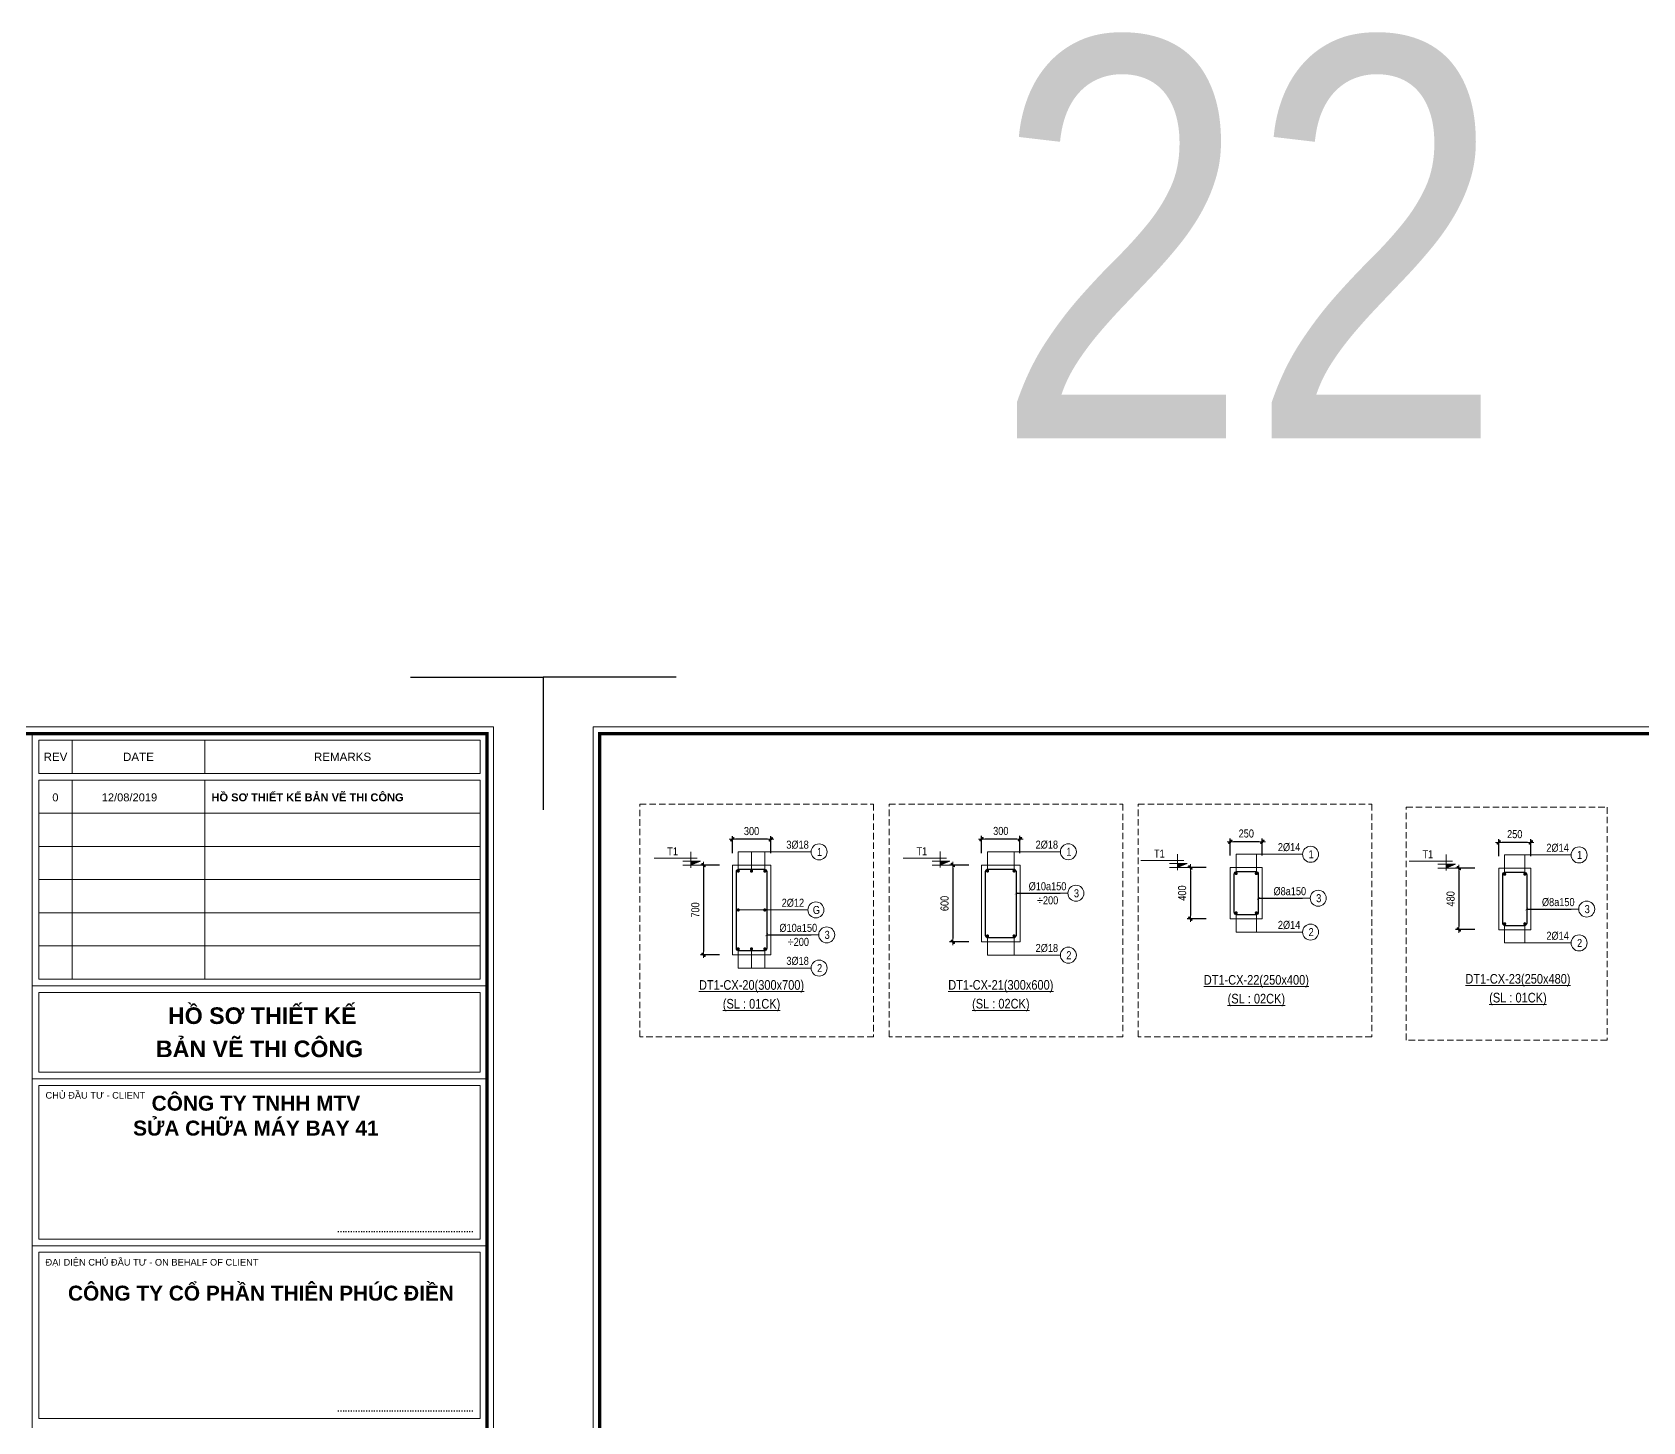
# Model space of a CAD drawing. Header units: millimetres. Extents: x 397144 to 8960116, y 345581 to 674207.
# Drawn here: x 4949661 to 4962242, y 611679 to 622534 of the extents above; entities that cross this region are included whole.
import ezdxf
from ezdxf.enums import TextEntityAlignment as Align

# ---------------------------------------------------------------- set-up
doc = ezdxf.new("R2010")
doc.units = ezdxf.units.MM
doc.header["$PDSIZE"] = -10
doc.linetypes.add('HIDDEN', pattern=[0.375, 0.25, -0.125])
doc.layers.get('0').update_dxf_attribs({"linetype": 'CONTINUOUS'})
doc.layers.get('Defpoints').update_dxf_attribs({"color": 12, "linetype": 'CONTINUOUS'})
for name, color, linetype, lineweight in [('CDAI', 8, 'CONTINUOUS', 30), ('CTHEP', 2, 'CONTINUOUS', 50), ('DBAO', 3, 'CONTINUOUS', 20), ('DGIONG', 4, 'CONTINUOUS', 13), ('KTH', 150, 'CONTINUOUS', 5), ('Net khuat', 8, 'HIDDEN', 13), ('STICK', 1, 'CONTINUOUS', 9), ('TEXT', 7, 'CONTINUOUS', 15)]:
    doc.layers.add(name, color=color, linetype=linetype, lineweight=lineweight)
doc.layers.add('CHG_XX_Khung ten$0$TKTC', color=1, linetype='CONTINUOUS')
doc.layers.add('HATCH', color=7, linetype='CONTINUOUS', lineweight=5, true_color=0x2491ff)
doc.styles.add('CHG_XX_Khung ten$0$A1 BORDER$0$ARIAL', font='arial.ttf')
doc.styles.add('CHG_XX_Khung ten$0$A1 BORDER$0$Title Block DD$0$ARIAL', font='arial.ttf')
doc.styles.add('CHG_XX_Khung ten$0$A1 BORDER$0$Title Block DD$0$Arial - Bold', font='arialbd.ttf', dxfattribs={"height": 2.5})
doc.styles.add('CHG_XX_Khung ten$0$arial', font='arial.ttf')
doc.styles.add('CHG_XX_Khung ten$0$Arial - Bold', font='arialbd.ttf')
doc.styles.add('CHG_XX_Khung ten$0$ArialB', font='arialbd.ttf')
doc.styles.add('Star-HelCon', font='VHELVCN_0.TTF')
doc.styles.add('TTP-HelCon', font='VHELVCN_0.TTF')
doc.styles.add('VNI-HELVE-CONDENSE', font='VHELVCN_0.TTF')
doc.dimstyles.new('kc-25', dxfattribs={"dimtxt": 62.5, "dimasz": 20, "dimexe": 20, "dimexo": 50, "dimgap": 25, "dimtad": 3, "dimdec": 0, "dimzin": 0, "dimdsep": 46, "dimtxsty": 'VNI-HELVE-CONDENSE', "dimblk": 'DIM', "dimcen": 2.5, "dimclrd": 256, "dimclre": 154, "dimclrt": 7, "dimaunit": 1, "dimadec": 0, "dimazin": 0, "dimtfac": 1, "dimtdec": 0, "dimtix": 1, "dimtmove": 0, "dimatfit": 3, "dimldrblk": 'DOT', "dimfxl": 1, "dimtolj": 1, "dimtzin": 0, "dimarcsym": 0})
doc.dimstyles.new('TTP-25', dxfattribs={"dimscale": 25, "dimtxt": 2.5, "dimasz": 1, "dimexe": 1, "dimexo": 1, "dimgap": 0.09, "dimtad": 0, "dimdec": 4, "dimrnd": 5, "dimzin": 9, "dimdsep": 46, "dimtxsty": 'TTP-HelCon', "dimblk": 'Stick1', "dimcen": 0.09, "dimdle": 1.5, "dimclrd": 256, "dimclre": 256, "dimclrt": 7, "dimadec": 0, "dimazin": 0, "dimtfac": 1, "dimtdec": 4, "dimtmove": 0, "dimatfit": 3, "dimldrblk": '_ArchTick1', "dimfxl": 1, "dimtvp": 1, "dimtolj": 1, "dimtzin": 0, "dimarcsym": 0})

# ---------------------------------------------------------------- blocks, each defined once
blk = doc.blocks.new('CHG_XX_Khung ten')
for p, q in [((687, 577), (687, 17)), ((687, 501), (824, 501)), ((687, 473), (824, 473)), ((687, 422.69), (824, 422.69))]:
    blk.add_line(p, q)
at = {"linetype": 'Continuous'}
for p, q in [((699, 575), (699, 565)), ((739, 575), (739, 565)), ((699, 563), (699, 503)), ((739, 563), (739, 503))]:
    blk.add_line(p, q, dxfattribs=at)
blk.add_lwpolyline([(15, 579), (826, 579), (826, 15), (15, 15)], close=True)
at = {"color": 4, "linetype": 'Continuous', "const_width": 1}
blk.add_lwpolyline([(17, 577), (824, 577), (824, 17), (17, 17)], close=True, dxfattribs=at)
at = {"linetype": 'Continuous'}
for points in [[(822, 565), (689, 565), (689, 575), (822, 575)], [(822, 553), (689, 553), (689, 563), (822, 563)], [(822, 543), (689, 543), (689, 553), (822, 553)], [(822, 533), (689, 533), (689, 543), (822, 543)], [(822, 523), (689, 523), (689, 533), (822, 533)], [(822, 513), (689, 513), (689, 523), (822, 523)], [(822, 503), (689, 503), (689, 513), (822, 513)], [(689, 499), (822, 499), (822, 475), (689, 475)]]:
    blk.add_lwpolyline(points, close=True, dxfattribs=at)
at = {"layer": 'Defpoints', "color": 1, "ltscale": 2}
for points in [[(40.06, 594), (0, 594), (0, 554)], [(800.94, 594), (841, 594), (841, 554)]]:
    blk.add_lwpolyline(points, dxfattribs=at)
for s, height, style, p in [('REV', 2.5, 'CHG_XX_Khung ten$0$A1 BORDER$0$ARIAL', (694, 570)), ('DATE', 2.5, 'CHG_XX_Khung ten$0$A1 BORDER$0$ARIAL', (719, 570)), ('REMARKS', 2.5, 'CHG_XX_Khung ten$0$A1 BORDER$0$ARIAL', (780.5, 570)), ('0', 2.39, 'CHG_XX_Khung ten$0$arial', (693.97, 557.78)), ('12/08/2019', 2.389, 'CHG_XX_Khung ten$0$arial', (716.29, 557.78))]:
    blk.add_text(s, height=height, dxfattribs=dict(style=style)).set_placement(p, align=Align.MIDDLE_CENTER)
for s, height, style, p in [('HỒ SƠ THIẾT KẾ BẢN VẼ THI CÔNG', 2.3887, 'CHG_XX_Khung ten$0$ArialB', (741, 557.78)), ('CHỦ ĐẦU TƯ - CLIENT', 2, 'CHG_XX_Khung ten$0$A1 BORDER$0$Title Block DD$0$ARIAL', (691, 468)), ('ĐẠI DIỆN CHỦ ĐẦU TƯ - ON BEHALF OF CLIENT ', 2, 'CHG_XX_Khung ten$0$A1 BORDER$0$Title Block DD$0$ARIAL', (691, 417.69))]:
    blk.add_text(s, height=height, dxfattribs=dict(style=style)).set_placement(p, align=Align.MIDDLE_LEFT)
at = {"style": 'CHG_XX_Khung ten$0$A1 BORDER$0$Title Block DD$0$Arial - Bold'}
for p in [(820, 427.69), (820, 373.62)]:
    blk.add_text('.....................................................', height=2, dxfattribs=at).set_placement(p, align=Align.MIDDLE_RIGHT)
at = {"layer": 'CHG_XX_Khung ten$0$TKTC', "style": 'CHG_XX_Khung ten$0$Arial - Bold'}
for s, p in [('HỒ SƠ THIẾT KẾ', (756.29, 492)), ('BẢN VẼ THI CÔNG', (755.5, 482))]:
    blk.add_text(s, height=5, dxfattribs=at).set_placement(p, align=Align.MIDDLE_CENTER)
at = {"ltscale": 10, "char_height": 4.5, "attachment_point": 2, "style": 'CHG_XX_Khung ten$0$A1 BORDER$0$Title Block DD$0$Arial - Bold', "bg_fill": 2}
for s, insert, width in [('CÔNG TY TNHH MTV\\PSỬA CHỮA MÁY BAY 41', (754.39, 467.87), 83.001), ('CÔNG TY CỔ PHẦN THIÊN PHÚC ĐIỀN', (755.91, 410.64), 121.2929)]:
    blk.add_mtext(s, dxfattribs=dict(at, insert=insert, width=width))
at = {"linetype": 'Continuous'}
for points in [[(689, 471), (822, 471), (822, 424.69), (689, 424.69)], [(689, 420.69), (822, 420.69), (822, 370.62), (689, 370.62)]]:
    blk.add_lwpolyline(points, close=True, dxfattribs=at)
blk = doc.blocks.new('Stick1')
at = {"layer": 'STICK'}
h = blk.add_hatch(color=256, dxfattribs=at)
edge = h.paths.add_edge_path()
edge.add_line((0.3, 0.5), (-0.5, -0.3))
edge.add_arc((-0.4, -0.4), 0.141, 135, 315)
edge.add_line((-0.3, -0.5), (0.5, 0.3))
edge.add_arc((0.4, 0.4), 0.141, 315, 495)
blk.add_line((1, 0), (-1, 0), dxfattribs=at)
blk.add_lwpolyline([(0.3, 0.5), (-0.5, -0.3, 1), (-0.3, -0.5), (0.5, 0.3, 1), (0.3, 0.5, 1)], format="xyb", dxfattribs=at)
blk = doc.blocks.new('*D1439')
at = {"layer": 'Defpoints', "color": 0, "ltscale": 500, "transparency": 16777216}
for p in [(4955130, 616229), (4955130, 616096), (4955430, 616096)]:
    blk.add_point(p, dxfattribs=at)
at = {"layer": 'KTH', "lineweight": -2, "ltscale": 500, "transparency": 16777216}
for p, q in [((4955130, 616121), (4955130, 616254)), ((4955430, 616121), (4955430, 616254)), ((4955405, 616229), (4955155, 616229))]:
    blk.add_line(p, q, dxfattribs=at)
at = {"layer": 'KTH', "lineweight": -2, "ltscale": 500, "transparency": 16777216, "xscale": 25, "yscale": 25, "zscale": 25, "rotation": 180}
blk.add_blockref('Stick1', (4955130, 616229), dxfattribs=at)
at = {"layer": 'KTH', "lineweight": -2, "ltscale": 500, "transparency": 16777216, "xscale": 25, "yscale": 25, "zscale": 25}
blk.add_blockref('Stick1', (4955430, 616229), dxfattribs=at)
at = {"layer": 'KTH', "color": 7, "ltscale": 500, "transparency": 16777216, "insert": (4955280, 616293), "char_height": 62.5, "attachment_point": 5, "style": 'TTP-HelCon'}
blk.add_mtext('\\A1;300', dxfattribs=at)
blk = doc.blocks.new('_ArchTick1')
at = {"color": 0, "const_width": 3.81}
blk.add_lwpolyline([(-12.7, -12.7), (12.7, 12.7)], dxfattribs=at)
blk = doc.blocks.new('*D1440')
at = {"layer": 'Defpoints', "color": 0, "ltscale": 500, "transparency": 16777216}
for p in [(4955055, 616027), (4954905, 615327), (4955055, 615327)]:
    blk.add_point(p, dxfattribs=at)
at = {"layer": 'KTH', "lineweight": -2, "ltscale": 500, "transparency": 16777216}
for p, q in [((4955030, 616027), (4954880, 616027)), ((4954905, 616002), (4954905, 615352)), ((4955030, 615327), (4954880, 615327))]:
    blk.add_line(p, q, dxfattribs=at)
at = {"layer": 'KTH', "lineweight": -2, "ltscale": 500, "transparency": 16777216, "xscale": 25, "yscale": 25, "zscale": 25}
for p, rotation in [((4954905, 616027), 90), ((4954905, 615327), 270)]:
    blk.add_blockref('Stick1', p, dxfattribs=dict(at, rotation=rotation))
at = {"layer": 'KTH', "color": 7, "ltscale": 500, "transparency": 16777216, "insert": (4954841, 615677), "char_height": 62.5, "attachment_point": 5, "rotation": 90, "style": 'TTP-HelCon'}
blk.add_mtext('\\A1;700', dxfattribs=at)
blk = doc.blocks.new('CODE')
at = {"layer": 'DBAO'}
for p, q in [((-63, 0), (-138, 30)), ((-138, 30), (0, 30)), ((-138, 0), (0, 0)), ((-113, 55), (224, 55)), ((-63, -20), (-63, 105))]:
    blk.add_line(p, q, dxfattribs=at)
at = {"layer": 'HATCH', "color": 1}
blk.add_solid([(-63, 0), (-138, 30), (-63, 30)], dxfattribs=at)
blk = doc.blocks.new('DIM')
h = blk.add_hatch(color=1)
h.paths.add_polyline_path([(0.49, 0.29, 1), (0.29, 0.49), (-0.19, 0), (0.19, 0)])
h.paths.add_polyline_path([(0.19, 0), (-0.19, 0), (-0.49, -0.29, 1), (-0.29, -0.49)])
at = {"color": 9}
for p, q in [((-0.19, 0), (-1.5, 0)), ((0.19, 0), (1.5, 0))]:
    blk.add_line(p, q, dxfattribs=at)
at = {"color": 1}
for p, q in [((-0.49, -0.29), (0.29, 0.49)), ((-0.29, -0.49), (0.49, 0.29)), ((-0.19, 0), (0.19, 0))]:
    blk.add_line(p, q, dxfattribs=at)
blk.add_arc((-0.39, -0.39), 0.138, 135, 315, dxfattribs=at)
blk = doc.blocks.new('*D1441')
at = {"layer": 'Defpoints', "color": 0, "ltscale": 500, "transparency": 16777216}
for p in [(4957077, 616230), (4957077, 616097), (4957377, 616097)]:
    blk.add_point(p, dxfattribs=at)
at = {"layer": 'KTH', "lineweight": -2, "ltscale": 500, "transparency": 16777216}
for p, q in [((4957077, 616122), (4957077, 616255)), ((4957377, 616122), (4957377, 616255)), ((4957352, 616230), (4957102, 616230))]:
    blk.add_line(p, q, dxfattribs=at)
at = {"layer": 'KTH', "lineweight": -2, "ltscale": 500, "transparency": 16777216, "xscale": 25, "yscale": 25, "zscale": 25, "rotation": 180}
blk.add_blockref('Stick1', (4957077, 616230), dxfattribs=at)
at = {"layer": 'KTH', "lineweight": -2, "ltscale": 500, "transparency": 16777216, "xscale": 25, "yscale": 25, "zscale": 25}
blk.add_blockref('Stick1', (4957377, 616230), dxfattribs=at)
at = {"layer": 'KTH', "color": 7, "ltscale": 500, "transparency": 16777216, "insert": (4957227, 616294), "char_height": 62.5, "attachment_point": 5, "style": 'TTP-HelCon'}
blk.add_mtext('\\A1;300', dxfattribs=at)
blk = doc.blocks.new('*D1442')
at = {"layer": 'Defpoints', "color": 0, "ltscale": 500, "transparency": 16777216}
for p in [(4957002, 616028), (4956852, 615428), (4957002, 615428)]:
    blk.add_point(p, dxfattribs=at)
at = {"layer": 'KTH', "lineweight": -2, "ltscale": 500, "transparency": 16777216}
for p, q in [((4956977, 616028), (4956827, 616028)), ((4956852, 616003), (4956852, 615453)), ((4956977, 615428), (4956827, 615428))]:
    blk.add_line(p, q, dxfattribs=at)
at = {"layer": 'KTH', "lineweight": -2, "ltscale": 500, "transparency": 16777216, "xscale": 25, "yscale": 25, "zscale": 25}
for p, rotation in [((4956852, 616028), 90), ((4956852, 615428), 270)]:
    blk.add_blockref('Stick1', p, dxfattribs=dict(at, rotation=rotation))
at = {"layer": 'KTH', "color": 7, "ltscale": 500, "transparency": 16777216, "insert": (4956788, 615728), "char_height": 62.5, "attachment_point": 5, "rotation": 90, "style": 'TTP-HelCon'}
blk.add_mtext('\\A1;600', dxfattribs=at)
blk = doc.blocks.new('*D8513')
at = {"layer": 'Defpoints', "color": 0, "ltscale": 500, "transparency": 16777216}
for p in [(4961117, 616205), (4961117, 616072), (4961367, 616072)]:
    blk.add_point(p, dxfattribs=at)
at = {"layer": 'KTH', "lineweight": -2, "ltscale": 500, "transparency": 16777216}
for p, q in [((4961117, 616097), (4961117, 616230)), ((4961342, 616205), (4961142, 616205)), ((4961367, 616097), (4961367, 616230))]:
    blk.add_line(p, q, dxfattribs=at)
at = {"layer": 'KTH', "lineweight": -2, "ltscale": 500, "transparency": 16777216, "xscale": 25, "yscale": 25, "zscale": 25, "rotation": 180}
blk.add_blockref('Stick1', (4961117, 616205), dxfattribs=at)
at = {"layer": 'KTH', "lineweight": -2, "ltscale": 500, "transparency": 16777216, "xscale": 25, "yscale": 25, "zscale": 25}
blk.add_blockref('Stick1', (4961367, 616205), dxfattribs=at)
at = {"layer": 'KTH', "color": 7, "ltscale": 500, "transparency": 16777216, "insert": (4961242, 616269), "char_height": 62.5, "attachment_point": 5, "style": 'TTP-HelCon'}
blk.add_mtext('\\A1;250', dxfattribs=at)
blk = doc.blocks.new('*D8512')
at = {"layer": 'Defpoints', "color": 0, "ltscale": 500, "transparency": 16777216}
for p in [(4960955, 616004), (4960805, 615524), (4960955, 615524)]:
    blk.add_point(p, dxfattribs=at)
at = {"layer": 'KTH', "lineweight": -2, "ltscale": 500, "transparency": 16777216}
for p, q in [((4960930, 616004), (4960780, 616004)), ((4960805, 615979), (4960805, 615549)), ((4960930, 615524), (4960780, 615524))]:
    blk.add_line(p, q, dxfattribs=at)
at = {"layer": 'KTH', "lineweight": -2, "ltscale": 500, "transparency": 16777216, "xscale": 25, "yscale": 25, "zscale": 25}
for p, rotation in [((4960805, 616004), 90), ((4960805, 615524), 270)]:
    blk.add_blockref('Stick1', p, dxfattribs=dict(at, rotation=rotation))
at = {"layer": 'KTH', "color": 7, "ltscale": 500, "transparency": 16777216, "insert": (4960741, 615764), "char_height": 62.5, "attachment_point": 5, "rotation": 90, "style": 'TTP-HelCon'}
blk.add_mtext('\\A1;480', dxfattribs=at)
blk = doc.blocks.new('*D8523')
at = {"layer": 'Defpoints', "color": 0, "ltscale": 500, "transparency": 16777216}
for p in [(4959020, 616210), (4959020, 616077), (4959270, 616077)]:
    blk.add_point(p, dxfattribs=at)
at = {"layer": 'KTH', "lineweight": -2, "ltscale": 500, "transparency": 16777216}
for p, q in [((4959020, 616102), (4959020, 616235)), ((4959245, 616210), (4959045, 616210)), ((4959270, 616102), (4959270, 616235))]:
    blk.add_line(p, q, dxfattribs=at)
at = {"layer": 'KTH', "lineweight": -2, "ltscale": 500, "transparency": 16777216, "xscale": 25, "yscale": 25, "zscale": 25, "rotation": 180}
blk.add_blockref('Stick1', (4959020, 616210), dxfattribs=at)
at = {"layer": 'KTH', "lineweight": -2, "ltscale": 500, "transparency": 16777216, "xscale": 25, "yscale": 25, "zscale": 25}
blk.add_blockref('Stick1', (4959270, 616210), dxfattribs=at)
at = {"layer": 'KTH', "color": 7, "ltscale": 500, "transparency": 16777216, "insert": (4959145, 616274), "char_height": 62.5, "attachment_point": 5, "style": 'TTP-HelCon'}
blk.add_mtext('\\A1;250', dxfattribs=at)
blk = doc.blocks.new('*D8522')
at = {"layer": 'Defpoints', "color": 0, "ltscale": 500, "transparency": 16777216}
for p in [(4958857, 616009), (4958708, 615609), (4958857, 615609)]:
    blk.add_point(p, dxfattribs=at)
at = {"layer": 'KTH', "lineweight": -2, "ltscale": 500, "transparency": 16777216}
for p, q in [((4958832, 616009), (4958683, 616009)), ((4958708, 615984), (4958708, 615634)), ((4958832, 615609), (4958683, 615609))]:
    blk.add_line(p, q, dxfattribs=at)
at = {"layer": 'KTH', "lineweight": -2, "ltscale": 500, "transparency": 16777216, "xscale": 25, "yscale": 25, "zscale": 25}
for p, rotation in [((4958708, 616009), 90), ((4958708, 615609), 270)]:
    blk.add_blockref('Stick1', p, dxfattribs=dict(at, rotation=rotation))
at = {"layer": 'KTH', "color": 7, "ltscale": 500, "transparency": 16777216, "insert": (4958644, 615809), "char_height": 62.5, "attachment_point": 5, "rotation": 90, "style": 'TTP-HelCon'}
blk.add_mtext('\\A1;400', dxfattribs=at)

msp = doc.modelspace()

# ---------------------------------------------------------------- block references
at = {"layer": 'KTH', "ltscale": 0.8, "xscale": 25.92478421702978, "yscale": 25.92478421702978, "zscale": 25.92478421702978}
msp.add_blockref('CHG_XX_Khung ten', (4931850.59969, 602096.26671), dxfattribs=at)

# ---------------------------------------------------------------- texts
at = {"layer": 'TEXT', "color": 1, "style": 'TTP-HelCon'}
msp.add_text('22 20-26', height=3125, dxfattribs=at).set_placement((4957174.1442, 619362.62651))

# ---------------------------------------------------------------- next in the draw order: block references
at = {"layer": 'KTH', "ltscale": 0.8, "xscale": 25.92478421702978, "yscale": 25.92478421702978, "zscale": 25.92478421702978}
msp.add_blockref('CHG_XX_Khung ten', (4953653.34321, 602096.26671), dxfattribs=at)

# ---------------------------------------------------------------- next in the draw order: linework, layer by layer
at = {"layer": 'CDAI'}
for points in [[(4955179.95945, 615995.81556), (4955379.95945, 615995.81556, -0.4142135624), (4955398.70945, 615977.06556), (4955398.70945, 615377.06556, -0.4142135624), (4955379.95945, 615358.31556), (4955179.95945, 615358.31556, -0.4142135624), (4955161.20945, 615377.06556), (4955161.20945, 615977.06556, -0.4142135624)], [(4957127.25567, 615996.3797), (4957327.25567, 615996.3797, -0.4142135624), (4957346.00567, 615977.6297), (4957346.00567, 615477.6297, -0.4142135624), (4957327.25567, 615458.8797), (4957127.25567, 615458.8797, -0.4142135624), (4957108.50567, 615477.6297), (4957108.50567, 615977.6297, -0.4142135624)], [(4959069.73252, 615976.80884), (4959219.73252, 615976.80884, -0.4142135624), (4959238.48252, 615958.05884), (4959238.48252, 615658.05884, -0.4142135624), (4959219.73252, 615639.30884), (4959069.73252, 615639.30884, -0.4142135624), (4959050.98252, 615658.05884), (4959050.98252, 615958.05884, -0.4142135624)], [(4961167.07092, 615971.71056), (4961317.07092, 615971.71056, -0.4142135624), (4961335.82092, 615952.96056), (4961335.82092, 615572.96056, -0.4142135624), (4961317.07092, 615554.21056), (4961167.07092, 615554.21056, -0.4142135624), (4961148.32092, 615572.96056), (4961148.32092, 615952.96056, -0.4142135624)]]:
    msp.add_lwpolyline(points, format="xyb", close=True, dxfattribs=at)
at = {"layer": 'CTHEP', "const_width": 12.5}
for points in [[(4955169.95945, 615980.81556, 1), (4955182.45945, 615980.81556, 1)], [(4955273.70945, 615980.81556, 1), (4955286.20945, 615980.81556, 1)], [(4955377.45945, 615980.81556, 1), (4955389.95945, 615980.81556, 1)], [(4957117.25567, 615981.3797, 1), (4957129.75567, 615981.3797, 1)], [(4957324.75567, 615981.3797, 1), (4957337.25567, 615981.3797, 1)], [(4959059.73252, 615961.80884, 1), (4959072.23252, 615961.80884, 1)], [(4959217.23252, 615961.80884, 1), (4959229.73252, 615961.80884, 1)], [(4961157.07092, 615956.71056, 1), (4961169.57092, 615956.71056, 1)], [(4961314.57092, 615956.71056, 1), (4961327.07092, 615956.71056, 1)], [(4955169.95945, 615677.06556, 1), (4955182.45945, 615677.06556, 1)], [(4955377.45945, 615677.06556, 1), (4955389.95945, 615677.06556, 1)], [(4959059.73252, 615654.30884, 1), (4959072.23252, 615654.30884, 1)], [(4959217.23252, 615654.30884, 1), (4959229.73252, 615654.30884, 1)], [(4961157.07092, 615569.21056, 1), (4961169.57092, 615569.21056, 1)], [(4961314.57092, 615569.21056, 1), (4961327.07092, 615569.21056, 1)], [(4955169.95945, 615373.31556, 1), (4955182.45945, 615373.31556, 1)], [(4955273.70945, 615373.31556, 1), (4955286.20945, 615373.31556, 1)], [(4955377.45945, 615373.31556, 1), (4955389.95945, 615373.31556, 1)], [(4957117.25567, 615473.8797, 1), (4957129.75567, 615473.8797, 1)], [(4957324.75567, 615473.8797, 1), (4957337.25567, 615473.8797, 1)]]:
    msp.add_lwpolyline(points, format="xyb", close=True, dxfattribs=at)
at = {"layer": 'DBAO', "flags": 128}
for points in [[(4955429.95945, 616027.06556), (4955429.95945, 615327.06556), (4955129.95945, 615327.06556), (4955129.95945, 616027.06556)], [(4955129.95945, 616027.06556), (4955429.95945, 616027.06556)], [(4957377.25567, 616027.6297), (4957377.25567, 615427.6297), (4957077.25567, 615427.6297), (4957077.25567, 616027.6297)], [(4957077.25567, 616027.6297), (4957377.25567, 616027.6297)], [(4959269.73252, 616008.05884), (4959269.73252, 615608.05884), (4959019.73252, 615608.05884), (4959019.73252, 616008.05884)], [(4959019.73252, 616008.05884), (4959269.73252, 616008.05884)], [(4961367.07092, 616002.96056), (4961367.07092, 615522.96056), (4961117.07092, 615522.96056), (4961117.07092, 616002.96056)], [(4961117.07092, 616002.96056), (4961367.07092, 616002.96056)]]:
    msp.add_lwpolyline(points, dxfattribs=at)
at = {"layer": 'DGIONG'}
for p, q in [((4955176.20945, 615980.81556), (4955176.20945, 616130.81556)), ((4955176.20945, 616130.81556), (4955744.95945, 616130.81556)), ((4955279.95945, 615980.81556), (4955279.95945, 616130.81556)), ((4955383.70945, 615980.81556), (4955383.70945, 616130.81556)), ((4957123.50567, 615981.3797), (4957123.50567, 616131.3797)), ((4957123.50567, 616131.3797), (4957692.25567, 616131.3797)), ((4957331.00567, 615981.3797), (4957331.00567, 616131.3797)), ((4959065.98252, 615961.80884), (4959065.98252, 616111.80884)), ((4959065.98252, 616111.80884), (4959584.73252, 616111.80884)), ((4959223.48252, 615961.80884), (4959223.48252, 616111.80884)), ((4961163.32092, 615956.71056), (4961163.32092, 616106.71056)), ((4961163.32092, 616106.71056), (4961682.07092, 616106.71056)), ((4961320.82092, 615956.71056), (4961320.82092, 616106.71056)), ((4957346.00567, 615807.43732), (4957751.75567, 615807.43732)), ((4959238.48252, 615768.93855), (4959644.23252, 615768.93855)), ((4955176.20945, 615677.06556), (4955719.95945, 615677.06556)), ((4959065.98252, 615504.30884), (4959065.98252, 615654.30884)), ((4959223.48252, 615504.30884), (4959223.48252, 615654.30884)), ((4961335.82092, 615683.84026), (4961741.57092, 615683.84026)), ((4959065.98252, 615504.30884), (4959584.73252, 615504.30884)), ((4961163.32092, 615419.21056), (4961163.32092, 615569.21056)), ((4961320.82092, 615419.21056), (4961320.82092, 615569.21056)), ((4955176.20945, 615223.31556), (4955176.20945, 615373.31556)), ((4955279.95945, 615223.31556), (4955279.95945, 615373.31556)), ((4955383.70945, 615223.31556), (4955383.70945, 615373.31556)), ((4955398.70945, 615482.5368), (4955804.45945, 615482.5368)), ((4957123.50567, 615323.8797), (4957123.50567, 615473.8797)), ((4957331.00567, 615323.8797), (4957331.00567, 615473.8797)), ((4961163.32092, 615419.21056), (4961682.07092, 615419.21056)), ((4957123.50567, 615323.8797), (4957692.25567, 615323.8797)), ((4955176.20945, 615223.31556), (4955744.95945, 615223.31556))]:
    msp.add_line(p, q, dxfattribs=at)
for centre in [(4955807.45945, 616130.81556), (4957754.75567, 616131.3797), (4959647.23252, 616111.80884), (4961744.57092, 616106.71056), (4957814.25567, 615807.43732), (4959706.73252, 615768.93855), (4955782.45945, 615677.06556), (4961804.07092, 615683.84026), (4955866.95945, 615482.5368), (4959647.23252, 615504.30884), (4957754.75567, 615323.8797), (4961744.57092, 615419.21056), (4955807.45945, 615223.31556)]:
    msp.add_circle(centre, 62.5, dxfattribs=at)
at = {"layer": 'Net khuat', "ltscale": 200}
for points in [[(4954407.94021, 616503.36696), (4956233.0305, 616503.36696), (4956233.0305, 614685.07481), (4954407.94021, 614685.07481)], [(4956355.23642, 616503.9311), (4958180.32671, 616503.9311), (4958180.32671, 614685.63895), (4956355.23642, 614685.63895)], [(4958299.52561, 616503.9311), (4960124.6159, 616503.9311), (4960124.6159, 614685.63895), (4958299.52561, 614685.63895)], [(4960395.05168, 616479.26196), (4961962.98728, 616479.26196), (4961962.98728, 614660.96981), (4960395.05168, 614660.96981)]]:
    msp.add_lwpolyline(points, close=True, dxfattribs=at)

# ---------------------------------------------------------------- next in the draw order: block references
at = {"layer": 'KTH', "linetype": 'Continuous', "xscale": -1}
for p in [(4954742.4729, 616027.06556), (4956689.76911, 616027.6297), (4958545.01548, 616009.21674), (4960642.35387, 616004.11845)]:
    msp.add_blockref('CODE', p, dxfattribs=at)

# ---------------------------------------------------------------- next in the draw order: texts
at = {"layer": 'TEXT', "style": 'TTP-HelCon'}
for p in [(4954784.73957, 616104.06055), (4956732.03578, 616104.62469), (4958587.28214, 616086.21173), (4960684.62054, 616081.11344)]:
    msp.add_text('T1    ', height=62.5, dxfattribs=at).set_placement(p, align=Align.RIGHT)
for s, height, p in [('3Þ18', 62.5, (4955639.45945, 616155.81556)), ('2Þ18', 62.5, (4957586.75567, 616156.3797)), ('2Þ14', 62.5, (4959479.23252, 616136.80884)), ('2Þ14', 62.5, (4961576.57092, 616131.71056)), ('Þ10a150', 62.5, (4957592.25567, 615830.93732)), ('÷200', 62.5, (4957592.25567, 615721.18732)), ('Þ8a150', 62.5, (4959484.73252, 615792.43855)), ('Þ8a150', 62.5, (4961582.07092, 615707.34026)), ('Þ10a150', 62.5, (4955644.95945, 615506.0368)), ('2Þ14', 62.5, (4959479.49786, 615529.30884)), ('2Þ14', 62.5, (4961576.83626, 615444.21056)), ('÷200', 62.5, (4955644.95945, 615396.2868)), ('2Þ18', 62.5, (4957587.02101, 615348.8797)), ('3Þ18', 62.5, (4955639.72479, 615248.31556)), ('%%UDT1-CX-20(300x700)', 75, (4955279.95945, 615053.77202)), ('%%UDT1-CX-21(300x600)', 75, (4957227.25567, 615054.33616)), ('%%UDT1-CX-22(250x400)', 75, (4959223.53665, 615093.61734)), ('%%UDT1-CX-23(250x480)', 75, (4961267.07092, 615101.62852)), ('%%U(SL : 02CK)', 75, (4959223.53665, 614946.72274)), ('%%U(SL : 01CK)', 75, (4961267.07092, 614954.73392)), ('%%U(SL : 01CK)', 75, (4955279.95945, 614906.87743)), ('%%U(SL : 02CK)', 75, (4957227.25567, 614907.44157))]:
    msp.add_text(s, height=height, dxfattribs=at).set_placement(p, align=Align.CENTER)
at = {"layer": 'TEXT', "style": 'Star-HelCon'}
for s, p in [('1', (4955811.62612, 616130.81556)), ('1', (4957758.92233, 616131.3797)), ('1', (4959651.39919, 616111.80884)), ('1', (4961748.73759, 616106.71056)), ('3', (4957818.42233, 615807.43732)), ('3', (4959710.89919, 615768.93855)), ('G', (4955786.62612, 615677.06556)), ('3', (4961808.23759, 615683.84026)), ('3', (4955871.12612, 615482.5368)), ('2', (4959651.39919, 615504.30884)), ('2', (4961748.73759, 615419.21056)), ('2', (4955811.62612, 615223.31556)), ('2', (4957758.92233, 615323.8797))]:
    msp.add_text(s, height=62.5, dxfattribs=at).set_placement(p, align=Align.MIDDLE)
at = {"layer": 'TEXT', "style": 'TTP-HelCon'}
msp.add_text('2Þ12', height=62.5, dxfattribs=at).set_placement((4955515.41779, 615702.06556))

# ---------------------------------------------------------------- next in the draw order: dimensions: what is measured, and where the dimension line sits
at = {"layer": 'KTH', "ltscale": 500}
for base, p1, p2, picture, middle in [((4955129.95945, 616229.31556), (4955429.95945, 616096.07751), (4955129.95945, 616096.07751), '*D1439', (4955279.95945, 616293.14889)), ((4957077.25567, 616229.8797), (4957377.25567, 616096.64165), (4957077.25567, 616096.64165), '*D1441', (4957227.25567, 616293.71303)), ((4959019.73252, 616210.30884), (4959269.73252, 616077.07079), (4959019.73252, 616077.07079), '*D8523', (4959144.73252, 616274.14218)), ((4961117.07092, 616205.21056), (4961367.07092, 616071.9725), (4961117.07092, 616071.9725), '*D8513', (4961242.07092, 616269.04389))]:
    dim = msp.add_linear_dim(base=base, p1=p1, p2=p2, dimstyle='TTP-25', override={"dimtxsty": 'TTP-HelCon'}, dxfattribs=at)
    dim.commit()
    dim.dimension.update_dxf_attribs({"geometry": picture, "text_midpoint": middle})
for base, p1, p2, picture, middle in [((4954904.9729, 615327.06556), (4955054.80571, 616027.06556), (4955054.80571, 615327.06556), '*D1440', (4954841.13957, 615677.06556)), ((4956852.26911, 615427.6297), (4957002.10193, 616027.6297), (4957002.10193, 615427.6297), '*D1442', (4956788.43578, 615727.6297)), ((4958707.51548, 615609.21674), (4958857.34829, 616009.21674), (4958857.34829, 615609.21674), '*D8522', (4958643.68214, 615809.21674)), ((4960804.85388, 615524.11845), (4960954.68669, 616004.11845), (4960954.68669, 615524.11845), '*D8512', (4960741.02054, 615764.11845))]:
    dim = msp.add_linear_dim(base=base, p1=p1, p2=p2, angle=90, dimstyle='TTP-25', override={"dimtxsty": 'TTP-HelCon'}, dxfattribs=at)
    dim.commit()
    dim.dimension.update_dxf_attribs({"geometry": picture, "text_midpoint": middle})

# ---------------------------------------------------------------- next in the draw order: leaders
at = {"layer": 'DGIONG'}
for points in [[(4957346.00567, 615807.43732), (4957691.93612, 615807.43732)], [(4959238.48252, 615768.93855), (4959584.41297, 615768.93855)], [(4961335.82092, 615683.84026), (4961681.75137, 615683.84026)], [(4955398.70945, 615482.5368), (4955744.6399, 615482.5368)]]:
    msp.add_leader(points, dimstyle='kc-25', override={"dimtad": 0, "dimldrblk": 'ArchTick', "dimfxl": 100, "dimarcsym": 1}, dxfattribs=at)

doc.saveas('drawing.dxf')
